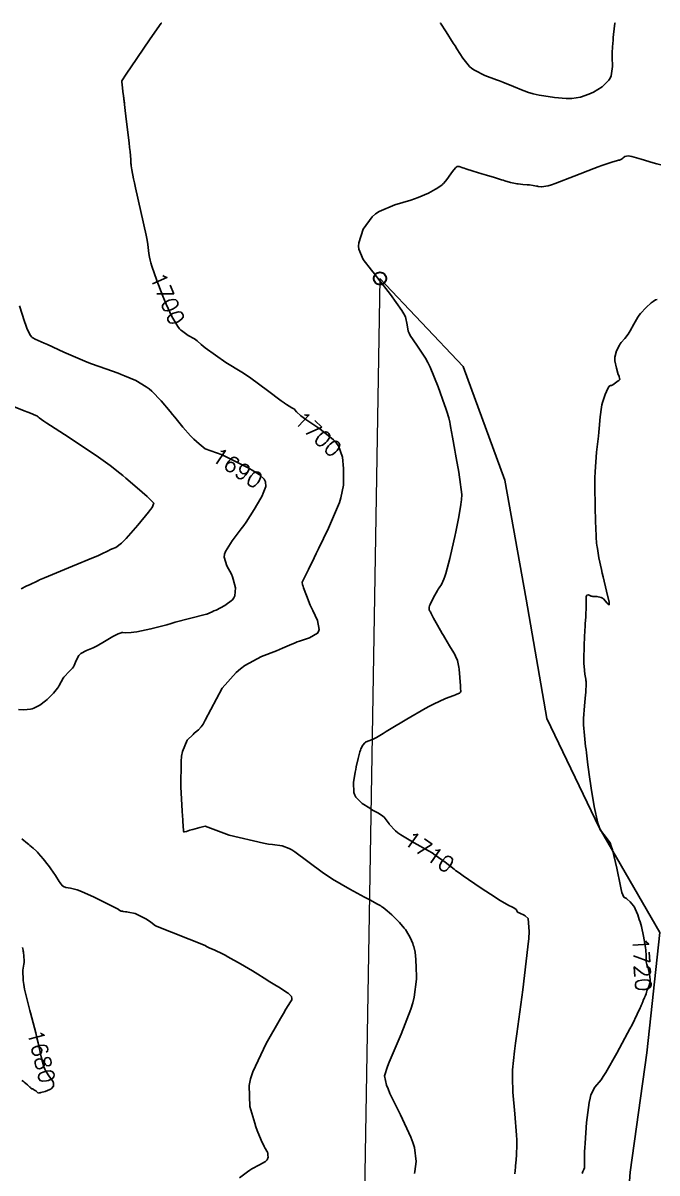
# Model space of a CAD drawing. Header units: metres. Extents: x 837477 to 838477, y 1189014 to 1191014.
# Drawn here: x 837956.3 to 838108.3, y 1190738.3 to 1191013.9 of the extents above; entities that cross this region are included whole.
import ezdxf

# ---------------------------------------------------------------- set-up
doc = ezdxf.new("R2010")
doc.units = ezdxf.units.M
doc.header["$LTSCALE"] = 0.3
doc.layers.add('COTAS 10', color=1, linetype='Continuous')
doc.layers.add('LINEA_DE_CEROS', color=61, linetype='Continuous')
doc.layers.add('Linea_Tendencia', color=51, linetype='Continuous', lineweight=20)
doc.layers.add('PTOBLIGADO', color=90, linetype='Continuous', lineweight=30)
doc.styles.get("Standard").update_dxf_attribs({"font": 'simplex.shx'})

msp = doc.modelspace()

# ---------------------------------------------------------------- linework, layer by layer
at = {"layer": 'COTAS 10'}
for points, elevation in [([(838050.128, 1190738.182), (838050.213, 1190738.702), (838050.503, 1190741.068), (838050.099, 1190744.462), (838049.748, 1190745.629), (838049.293, 1190746.895), (838046.783, 1190752.29), (838044.255, 1190757.389), (838043.788, 1190758.468), (838043.422, 1190759.404), (838042.94, 1190761.583), (838043.661, 1190763.871), (838044.052, 1190764.875), (838044.527, 1190766.04), (838046.936, 1190771.583), (838049.295, 1190777.623), (838049.739, 1190779.101), (838050.092, 1190780.493), (838050.609, 1190784.819), (838050.511, 1190788.102), (838050.476, 1190788.837), (838050.438, 1190789.497), (838050.272, 1190791.254), (838049.976, 1190792.567), (838049.856, 1190792.947), (838049.719, 1190793.335), (838049.088, 1190794.793), (838048.25, 1190796.256), (838047.983, 1190796.646), (838047.701, 1190797.029), (838046.558, 1190798.358), (838045.352, 1190799.566), (838045.03, 1190799.873), (838044.714, 1190800.167), (838043.618, 1190801.132), (838042.592, 1190801.937), (838042.32, 1190802.131), (838042.053, 1190802.312), (838041.132, 1190802.862), (838039.593, 1190803.679), (838038.935, 1190804.03), (838038.178, 1190804.434), (838034.61, 1190806.339), (838030.508, 1190808.723), (838029.414, 1190809.429), (838028.339, 1190810.154), (838024.61, 1190812.937), (838021.465, 1190815.294), (838020.758, 1190815.75), (838020.123, 1190816.12), (838018.423, 1190816.75), (838016.138, 1190817.016), (838015.134, 1190817.157), (838013.969, 1190817.327), (838005.679, 1190819.256), (838000, 1190821.432), (837998.675, 1190821.118), (837997.011, 1190820.667), (837996.644, 1190820.562), (837996.316, 1190820.467), (837995.47, 1190820.194), (837995.003, 1190820.067), (837994.915, 1190820.062), (837994.845, 1190820.071), (837994.743, 1190820.215), (837994.746, 1190820.497), (837994.743, 1190820.593), (837994.738, 1190820.697), (837994.707, 1190821.139), (837994.599, 1190822.933), (837994.546, 1190823.89), (837994.483, 1190825.046), (837994.171, 1190830.884), (837994.174, 1190836.939), (837994.309, 1190838.231), (837994.502, 1190839.358), (837995.685, 1190842.041), (837997.049, 1190843.398), (837997.356, 1190843.689), (837997.633, 1190843.942), (837998.38, 1190844.547), (837999.028, 1190845.236), (837999.242, 1190845.542), (837999.472, 1190845.898), (838000, 1190846.838), (838004.032, 1190854.509), (838007.396, 1190858.284), (838008.402, 1190859.144), (838009.439, 1190859.923), (838013.449, 1190862.066), (838017.043, 1190863.47), (838017.818, 1190863.784), (838018.498, 1190864.065), (838020.156, 1190864.808), (838021.521, 1190865.395), (838022.015, 1190865.577), (838022.56, 1190865.768), (838024.948, 1190866.53), (838026.898, 1190867.668), (838027.167, 1190868.096), (838027.317, 1190868.573), (838026.881, 1190870.704), (838025.741, 1190873.113), (838025.448, 1190873.766), (838025.165, 1190874.413), (838024.224, 1190876.698), (838023.541, 1190878.554), (838023.42, 1190878.931), (838023.329, 1190879.248), (838023.245, 1190879.897), (838023.536, 1190880.525), (838023.682, 1190880.828), (838023.855, 1190881.188), (838024.714, 1190882.954), (838026.083, 1190885.766), (838026.577, 1190886.786), (838027.122, 1190887.91), (838029.509, 1190892.838), (838031.713, 1190897.834), (838032.143, 1190899.001), (838032.495, 1190900.073), (838033.115, 1190903.164), (838033.15, 1190905.693), (838033.132, 1190906.411), (838033.103, 1190907.137), (838032.901, 1190909.824), (838031.891, 1190912.537), (838031.352, 1190913.28), (838030.701, 1190914.019), (838027.415, 1190916.659), (838024.12, 1190918.874), (838023.463, 1190919.346), (838022.916, 1190919.756), (838021.866, 1190920.724), (838021.492, 1190921.216), (838021.371, 1190921.326), (838021.244, 1190921.425), (838020.724, 1190921.687), (838019.485, 1190922.44), (838019.004, 1190922.779), (838018.904, 1190922.848), (838018.22, 1190923.343), (838014.891, 1190925.854), (838010.923, 1190928.753), (838009.837, 1190929.493), (838008.755, 1190930.206), (838004.891, 1190932.555), (838000, 1190936.069), (837999.012, 1190936.829), (837998.061, 1190937.734), (837997.735, 1190937.973), (837997.381, 1190938.207), (837995.877, 1190939.012), (837994.26, 1190940.176), (837994.136, 1190940.311), (837993.836, 1190940.636), (837993.421, 1190941.156), (837992.005, 1190943.533), (837990.628, 1190946.543), (837990.237, 1190947.463), (837989.842, 1190948.421), (837988.38, 1190952.191), (837987.186, 1190955.625), (837986.96, 1190956.371), (837986.779, 1190957.027), (837986.652, 1190957.774), (837986.5, 1190958.658), (837986.211, 1190960.838), (837986.024, 1190961.84), (837985.79, 1190963.015), (837984.558, 1190968.701), (837983.289, 1190974.381), (837983.032, 1190975.552), (837982.816, 1190976.549), (837982.376, 1190978.701), (837982.234, 1190979.681), (837982.205, 1190979.94), (837982.181, 1190980.192), (837982.135, 1190981.057), (837981.96, 1190983.064), (837981.855, 1190984.037), (837981.726, 1190985.19), (837981.057, 1190990.861), (837980.387, 1190996.396), (837980.258, 1190997.464), (837980.153, 1190998.33), (837979.975, 1190999.779), (837979.959, 1190999.891), (837979.956, 1190999.914), (837979.953, 1190999.933), (837979.948, 1190999.975), (837979.952, 1190999.997), (837979.953, 1191000), (837979.954, 1191000.004), (837979.957, 1191000.011), (837979.973, 1191000.04), (837981.032, 1191001.592), (837983.591, 1191005.344), (837986.793, 1191010.04), (837989.44, 1191013.872), (837986.793, 1191010.04), (837983.591, 1191005.344), (837981.032, 1191001.592), (837979.973, 1191000.04), (837979.957, 1191000.011), (837979.954, 1191000.004), (837979.953, 1191000), (837979.952, 1190999.997), (837979.948, 1190999.975), (837979.953, 1190999.933), (837979.956, 1190999.914), (837979.959, 1190999.891), (837979.975, 1190999.779), (837980.153, 1190998.33), (837980.258, 1190997.464), (837980.387, 1190996.396), (837980.593, 1190994.695)], 1700), ([(838109.194, 1190979.9), (838108.252, 1190980.11), (838107.351, 1190980.33), (838104.437, 1190981.21), (838102.228, 1190981.893), (838101.771, 1190981.989), (838101.381, 1190982.044), (838100.529, 1190981.906), (838100.159, 1190981.557), (838100.072, 1190981.48), (838099.992, 1190981.411), (838099.76, 1190981.23), (838099.288, 1190981.045), (838099.057, 1190980.974), (838098.783, 1190980.894), (838097.431, 1190980.534), (838095.052, 1190979.766), (838094.13, 1190979.429), (838093.094, 1190979.039), (838088.403, 1190977.184), (838083.893, 1190975.443), (838082.972, 1190975.125), (838082.191, 1190974.878), (838080.554, 1190974.579), (838079.818, 1190974.737), (838079.606, 1190974.778), (838079.39, 1190974.818), (838078.58, 1190974.955), (838077.695, 1190975.073), (838077.431, 1190975.101), (838077.16, 1190975.127), (838076.116, 1190975.206), (838074.996, 1190975.321), (838074.678, 1190975.371), (838074.355, 1190975.427), (838073.158, 1190975.695), (838071.821, 1190976.06), (838071.411, 1190976.179), (838070.982, 1190976.305), (838069.288, 1190976.825), (838067.412, 1190977.411), (838066.87, 1190977.579), (838066.317, 1190977.75), (838064.235, 1190978.388), (838062.414, 1190978.958), (838062.024, 1190979.086), (838061.685, 1190979.201), (838060.875, 1190979.509), (838060.328, 1190979.456), (838060.155, 1190979.344), (838059.972, 1190979.19), (838059.231, 1190978.281), (838058.484, 1190977.208), (838058.296, 1190976.95), (838058.117, 1190976.709), (838057.542, 1190975.981), (838057.06, 1190975.434), (838056.941, 1190975.307), (838056.827, 1190975.191), (838056.466, 1190974.859), (838055.811, 1190974.435), (838055.511, 1190974.259), (838055.16, 1190974.059), (838053.468, 1190973.128), (838051.004, 1190972.03), (838050.167, 1190971.725), (838049.263, 1190971.419), (838045.44, 1190970.31), (838041.681, 1190968.733), (838040.818, 1190968.133), (838040.031, 1190967.462), (838037.831, 1190964.444), (838036.797, 1190961.22), (838036.746, 1190960.418), (838036.797, 1190959.656), (838037.831, 1190957.229), (838039.867, 1190954.618), (838040.549, 1190953.739), (838041.284, 1190952.792), (838044.367, 1190948.809), (838047.068, 1190945.008), (838047.562, 1190944.176), (838047.945, 1190943.44), (838048.411, 1190941.579), (838048.612, 1190940.076), (838048.828, 1190939.566), (838049.114, 1190939.015), (838050.728, 1190936.685), (838052.762, 1190933.572), (838053.313, 1190932.527), (838053.859, 1190931.403), (838055.786, 1190926.685), (838057.333, 1190922.363), (838057.64, 1190921.489), (838057.894, 1190920.755), (838058.371, 1190919.27), (838058.589, 1190918.213), (838058.68, 1190917.749), (838058.784, 1190917.211), (838059.27, 1190914.647), (838059.842, 1190911.504), (838060, 1190910.6), (838060.159, 1190909.681), (838060.732, 1190906.242), (838061.194, 1190903.267), (838061.284, 1190902.641), (838061.356, 1190902.101), (838061.476, 1190900.865), (838061.37, 1190899.643), (838061.299, 1190899.112), (838061.211, 1190898.497), (838060.744, 1190895.581), (838060.06, 1190891.943), (838059.834, 1190890.872), (838059.594, 1190889.774), (838058.594, 1190885.581), (838057.619, 1190881.969), (838057.394, 1190881.237), (838057.189, 1190880.622), (838056.608, 1190879.367), (838056.038, 1190878.579), (838055.839, 1190878.258), (838055.623, 1190877.891), (838054.692, 1190876.195), (838053.895, 1190874.536), (838053.763, 1190874.194), (838053.669, 1190873.902), (838053.649, 1190873.271), (838053.851, 1190872.972), (838053.898, 1190872.89), (838053.94, 1190872.808), (838054.058, 1190872.515), (838054.353, 1190871.89), (838054.508, 1190871.599), (838054.694, 1190871.258), (838055.629, 1190869.598), (838056.773, 1190867.626), (838057.091, 1190867.088), (838057.41, 1190866.553), (838058.567, 1190864.649), (838059.557, 1190862.963), (838059.771, 1190862.566), (838059.959, 1190862.198), (838060.42, 1190861.123), (838060.689, 1190859.959), (838060.755, 1190859.535), (838060.818, 1190859.069), (838061.017, 1190857.019), (838061.157, 1190855.097), (838061.182, 1190854.71), (838061.202, 1190854.386), (838061.226, 1190853.744), (838061.17, 1190853.538), (838061.139, 1190853.49), (838061.102, 1190853.446), (838060.914, 1190853.317), (838060.264, 1190853.052), (838059.936, 1190852.922), (838059.544, 1190852.767), (838057.593, 1190852.003), (838054.725, 1190850.683), (838053.754, 1190850.178), (838052.707, 1190849.612), (838048.287, 1190847.064), (838044.178, 1190844.603), (838043.326, 1190844.092), (838042.599, 1190843.655), (838041.004, 1190842.695), (838040.242, 1190842.281), (838040.039, 1190842.189), (838039.84, 1190842.107), (838039.153, 1190841.89), (838038.533, 1190841.636), (838038.376, 1190841.531), (838038.226, 1190841.41), (838037.739, 1190840.847), (838037.294, 1190839.954), (838037.171, 1190839.626), (838037.047, 1190839.262), (838036.598, 1190837.657), (838036.163, 1190835.654), (838036.047, 1190835.041), (838035.934, 1190834.402), (838035.542, 1190831.88), (838035.626, 1190829.47), (838035.813, 1190828.902), (838036.07, 1190828.376), (838037.59, 1190826.836), (838039.397, 1190825.719), (838039.836, 1190825.461), (838040.247, 1190825.225), (838041.508, 1190824.555), (838042.564, 1190823.835), (838042.845, 1190823.567), (838043.122, 1190823.269), (838044.06, 1190821.978), (838044.084, 1190821.943), (838045.573, 1190820.329), (838046.182, 1190819.85), (838046.876, 1190819.357), (838050.095, 1190817.457), (838053.52, 1190815.53), (838054.345, 1190815.019), (838055.117, 1190814.517), (838057.457, 1190812.788), (838059.638, 1190811.102), (838059.959, 1190810.853), (838060.832, 1190810.222), (838061.784, 1190809.55), (838065.872, 1190806.776), (838069.729, 1190804.256), (838070.535, 1190803.742), (838071.228, 1190803.309), (838072.783, 1190802.411), (838073.497, 1190802.072), (838073.66, 1190801.992), (838073.807, 1190801.918), (838074.213, 1190801.698), (838074.469, 1190801.497), (838074.522, 1190801.435), (838074.568, 1190801.37), (838074.668, 1190801.113), (838074.838, 1190800.855), (838074.928, 1190800.79), (838075.035, 1190800.728), (838075.578, 1190800.528), (838076.256, 1190800.23), (838076.449, 1190800.107), (838076.645, 1190799.965), (838077.371, 1190799.307), (838077.623, 1190796.219), (838077.52, 1190794.547), (838077.342, 1190792.52), (838076.074, 1190782.244), (838074.63, 1190771.648), (838074.342, 1190769.418), (838074.101, 1190767.493), (838073.634, 1190763.085), (838073.626, 1190759.997), (838073.675, 1190758.904), (838073.746, 1190757.709), (838074.187, 1190752.532), (838074.61, 1190747.441), (838074.669, 1190746.298), (838074.703, 1190745.272), (838074.618, 1190742.532), (838074.404, 1190740.655), (838074.357, 1190740.173), (838074.315, 1190739.707), (838074.208, 1190738.159)], 1710), ([(837955.432, 1190946.14), (837956.675, 1190942.324), (837956.977, 1190941.455), (837957.243, 1190940.723), (837957.902, 1190939.22), (837958.361, 1190938.681), (837958.501, 1190938.557), (837958.647, 1190938.445), (837959.22, 1190938.128), (837960.651, 1190937.505), (837961.337, 1190937.199), (837962.148, 1190936.834), (837966.126, 1190935.035), (837970.579, 1190933.09), (837971.69, 1190932.635), (837972.747, 1190932.215), (837976.126, 1190930.998), (837979.078, 1190929.972), (837979.866, 1190929.673), (837980.641, 1190929.368), (837983.337, 1190928.209), (837985.862, 1190926.731), (837986.529, 1190926.224), (837987.183, 1190925.674), (837989.43, 1190923.337), (837991.543, 1190920.778), (837992.112, 1190920.088), (837992.673, 1190919.407), (837994.643, 1190917.015), (837996.413, 1190914.983), (837996.849, 1190914.529), (837997.26, 1190914.122), (837998.55, 1190913.042), (838000, 1190911.868), (838004.065, 1190910.371), (838004.673, 1190910.059), (838005.301, 1190909.742), (838007.732, 1190908.547), (838010.084, 1190907.355), (838010.661, 1190907.04), (838011.207, 1190906.731), (838012.914, 1190905.667), (838014.067, 1190904.603), (838014.263, 1190904.293), (838014.407, 1190903.978), (838014.484, 1190902.786), (838013.898, 1190901.191), (838013.624, 1190900.62), (838013.301, 1190899.995), (838011.733, 1190897.272), (838009.769, 1190894.253), (838009.198, 1190893.441), (838008.615, 1190892.639), (838006.407, 1190889.829), (838004.823, 1190887.234), (838004.631, 1190886.568), (838004.548, 1190885.925), (838005.14, 1190883.791), (838006.249, 1190881.781), (838006.491, 1190881.215), (838006.704, 1190880.646), (838007.241, 1190878.556), (838007.06, 1190876.614), (838006.821, 1190876.138), (838006.501, 1190875.688), (838004.664, 1190874.282), (838002.565, 1190873.224), (838002.079, 1190872.992), (838001.635, 1190872.788), (838000.376, 1190872.27), (838000, 1190872.171), (837992.766, 1190870.294), (837991.794, 1190869.972), (837990.793, 1190869.664), (837986.945, 1190868.683), (837983.565, 1190868.008), (837982.86, 1190867.894), (837982.254, 1190867.811), (837980.899, 1190867.776), (837980.192, 1190867.845), (837979.996, 1190867.828), (837979.799, 1190867.797), (837979.085, 1190867.553), (837978.151, 1190867.053), (837977.815, 1190866.86), (837977.446, 1190866.643), (837975.837, 1190865.661), (837974.061, 1190864.641), (837973.588, 1190864.4), (837973.123, 1190864.177), (837971.509, 1190863.523), (837970.183, 1190862.833), (837969.899, 1190862.587), (837969.652, 1190862.319), (837969.062, 1190861.152), (837968.564, 1190859.913), (837968.376, 1190859.597), (837968.165, 1190859.294), (837967.221, 1190858.302), (837966.288, 1190857.402), (837966.084, 1190857.157), (837965.904, 1190856.914), (837965.451, 1190856.052), (837964.988, 1190855.116), (837964.802, 1190854.827), (837964.59, 1190854.524), (837963.617, 1190853.319), (837962.423, 1190852.095), (837962.073, 1190851.78), (837961.713, 1190851.475), (837960.344, 1190850.459), (837958.89, 1190849.709), (837958.478, 1190849.572), (837958.061, 1190849.465), (837956.521, 1190849.335), (837955.212, 1190849.385)], 1690), ([(838090.304, 1190738.215), (838090.384, 1190738.489), (838090.461, 1190738.719), (838090.712, 1190739.184), (838090.88, 1190739.601), (838090.904, 1190739.801), (838090.919, 1190740.037), (838090.889, 1190741.196), (838090.91, 1190743.458), (838090.956, 1190744.39), (838091.02, 1190745.455), (838091.395, 1190750.404), (838092, 1190755.246), (838092.209, 1190756.243), (838092.435, 1190757.091), (838093.402, 1190758.913), (838094.862, 1190760.674), (838095.399, 1190761.483), (838095.993, 1190762.432), (838098.621, 1190767.019), (838101.204, 1190771.805), (838101.77, 1190772.879), (838102.272, 1190773.845), (838103.546, 1190776.423), (838104.24, 1190777.948), (838104.377, 1190778.248), (838104.489, 1190778.496), (838104.693, 1190778.952), (838104.736, 1190779.056), (838104.747, 1190779.082), (838104.757, 1190779.106), (838104.792, 1190779.182), (838104.827, 1190779.263), (838104.837, 1190779.289), (838104.847, 1190779.318), (838104.887, 1190779.437), (838104.94, 1190779.583), (838104.958, 1190779.629), (838104.979, 1190779.677), (838105.065, 1190779.87), (838105.188, 1190780.144), (838105.232, 1190780.243), (838105.279, 1190780.353), (838105.482, 1190780.834), (838105.664, 1190781.299), (838105.698, 1190781.399), (838105.725, 1190781.486), (838105.763, 1190781.695), (838105.842, 1190781.978), (838105.895, 1190782.111), (838105.961, 1190782.268), (838106.309, 1190783.032), (838106.598, 1190784.038), (838106.626, 1190784.348), (838106.633, 1190784.67), (838106.47, 1190785.945), (838106.186, 1190787.133), (838106.116, 1190787.4), (838106.049, 1190787.64), (838105.837, 1190788.285), (838105.692, 1190788.894), (838105.667, 1190789.112), (838105.649, 1190789.351), (838105.636, 1190790.391), (838105.563, 1190791.824), (838105.506, 1190792.311), (838105.433, 1190792.837), (838105.036, 1190795.063), (838104.52, 1190797.365), (838104.371, 1190797.939), (838104.221, 1190798.485), (838104.02, 1190799.108), (838103.657, 1190800.23), (838103.027, 1190801.65), (838102.834, 1190801.992), (838102.633, 1190802.312), (838101.841, 1190803.283), (838101.094, 1190803.966), (838100.921, 1190804.104), (838100.763, 1190804.221), (838100.314, 1190804.46), (838099.842, 1190805.575), (838099.669, 1190806.243), (838099.478, 1190807.067), (838098.633, 1190811.344), (838097.613, 1190815.746), (838097.311, 1190816.65), (838097, 1190817.418), (838095.807, 1190819.052), (838094.651, 1190820.586), (838094.363, 1190821.291), (838094.09, 1190822.118), (838093.22, 1190826.114), (838092.517, 1190830.56), (838092.348, 1190831.67), (838092.191, 1190832.728), (838091.718, 1190836.114), (838091.342, 1190839.041), (838091.246, 1190839.81), (838091.153, 1190840.561), (838090.846, 1190843.126), (838090.677, 1190845.704), (838090.671, 1190846.465), (838090.683, 1190847.245), (838090.872, 1190850.231), (838091.122, 1190852.89), (838091.171, 1190853.465), (838091.212, 1190853.969), (838091.29, 1190855.209), (838091.254, 1190856.089), (838091.223, 1190856.367), (838091.182, 1190856.66), (838090.961, 1190857.843), (838090.769, 1190859.696), (838090.747, 1190860.411), (838090.739, 1190861.214), (838090.823, 1190864.846), (838090.981, 1190868.436), (838091.019, 1190869.213), (838091.056, 1190869.896), (838091.169, 1190871.58), (838091.243, 1190872.772), (838091.254, 1190873.145), (838091.262, 1190873.537), (838091.255, 1190875.105), (838091.325, 1190876.399), (838091.38, 1190876.617), (838091.451, 1190876.775), (838091.838, 1190876.839), (838092.445, 1190876.58), (838092.656, 1190876.534), (838092.884, 1190876.499), (838093.862, 1190876.467), (838094.908, 1190876.243), (838095.18, 1190876.086), (838095.444, 1190875.89), (838096.334, 1190874.839), (838096.822, 1190874.484), (838096.832, 1190874.725), (838096.789, 1190875.113), (838096.183, 1190877.742), (838095.321, 1190881.155), (838095.116, 1190882.038), (838094.925, 1190882.894), (838094.357, 1190885.762), (838093.974, 1190887.942), (838093.9, 1190888.365), (838093.839, 1190888.709), (838093.734, 1190889.296), (838093.675, 1190890.597), (838093.643, 1190891.391), (838093.605, 1190892.373), (838093.412, 1190897.486), (838093.324, 1190903.416), (838093.353, 1190904.914), (838093.404, 1190906.348), (838093.778, 1190911.009), (838094.232, 1190914.898), (838094.332, 1190915.847), (838094.423, 1190916.741), (838094.659, 1190919.505), (838094.94, 1190921.79), (838095.059, 1190922.381), (838095.195, 1190922.954), (838095.833, 1190924.874), (838096.482, 1190926.298), (838096.626, 1190926.559), (838096.753, 1190926.761), (838097.082, 1190927.011), (838097.414, 1190927.031), (838097.544, 1190927.089), (838097.69, 1190927.169), (838098.353, 1190927.648), (838098.977, 1190928.154), (838099.099, 1190928.251), (838099.198, 1190928.33), (838099.371, 1190928.461), (838099.389, 1190928.477), (838099.391, 1190928.483), (838099.392, 1190928.49), (838099.383, 1190928.522), (838099.361, 1190928.573), (838099.354, 1190928.592), (838099.346, 1190928.614), (838099.311, 1190928.707), (838099.165, 1190929.151), (838099.087, 1190929.392), (838098.993, 1190929.685), (838098.517, 1190931.172), (838098.172, 1190932.92), (838098.16, 1190933.378), (838098.185, 1190933.824), (838098.578, 1190935.34), (838099.258, 1190936.671), (838099.465, 1190937), (838099.678, 1190937.313), (838100.514, 1190938.3), (838101.391, 1190939.355), (838101.631, 1190939.711), (838101.87, 1190940.094), (838102.72, 1190941.707), (838103.679, 1190943.409), (838103.986, 1190943.849), (838104.311, 1190944.275), (838105.633, 1190945.698), (838106.861, 1190946.789), (838107.127, 1190947.005), (838107.361, 1190947.184), (838107.936, 1190947.52), (838108.308, 1190947.606)], 1720), ([(837952.245, 1190922.723), (837956.58, 1190920.984), (837957.43, 1190920.642), (837958.128, 1190920.361), (837959.384, 1190919.847), (837959.601, 1190919.746), (837959.644, 1190919.725), (837959.679, 1190919.706), (837959.745, 1190919.664), (837959.765, 1190919.64), (837959.772, 1190919.633), (837959.778, 1190919.626), (837959.806, 1190919.599), (837959.842, 1190919.568), (837959.854, 1190919.558), (837959.867, 1190919.548), (837959.922, 1190919.505), (837959.98, 1190919.461), (837959.995, 1190919.45), (837960.009, 1190919.439), (837960.057, 1190919.402), (837960.104, 1190919.357), (837960.118, 1190919.341), (837960.133, 1190919.323), (837960.189, 1190919.244), (837961.321, 1190918.469), (837962.014, 1190918.011), (837962.871, 1190917.448), (837967.337, 1190914.539), (837972.219, 1190911.32), (837973.34, 1190910.563), (837974.359, 1190909.864), (837977.204, 1190907.821), (837979.527, 1190905.992), (837980.218, 1190905.428), (837980.929, 1190904.84), (837983.668, 1190902.504), (837986.027, 1190900.423), (837986.499, 1190899.994), (837986.892, 1190899.63), (837987.657, 1190898.845), (837987.221, 1190897.804), (837986.858, 1190897.278), (837986.389, 1190896.649), (837983.817, 1190893.516), (837981.022, 1190890.388), (837980.411, 1190889.762), (837979.871, 1190889.239), (837978.513, 1190888.218), (837977.689, 1190887.879), (837977.487, 1190887.787), (837977.295, 1190887.695), (837976.695, 1190887.369), (837975.066, 1190886.611), (837974.226, 1190886.247), (837973.217, 1190885.816), (837968.165, 1190883.704), (837961.487, 1190880.94), (837960.238, 1190880.423), (837960.186, 1190880.399), (837960.172, 1190880.392), (837960.16, 1190880.385), (837960.119, 1190880.356), (837960.084, 1190880.331), (837960.075, 1190880.326), (837960.067, 1190880.322), (837960.04, 1190880.312), (837960.015, 1190880.308), (837960.008, 1190880.308), (837960.001, 1190880.307), (837959.973, 1190880.309), (837959.91, 1190880.287), (837959.88, 1190880.273), (837959.845, 1190880.254), (837959.673, 1190880.156), (837958.02, 1190879.36), (837957.05, 1190878.901), (837955.858, 1190878.338)], 1680), ([(837956.042, 1190818.411), (837957.356, 1190817.308), (837957.663, 1190817.052), (837957.944, 1190816.818), (837958.753, 1190816.151), (837959.513, 1190815.442), (837959.763, 1190815.181), (837960.031, 1190814.892), (837961.143, 1190813.615), (837962.34, 1190812.109), (837962.662, 1190811.676), (837962.979, 1190811.237), (837964.091, 1190809.591), (837965.005, 1190808.182), (837965.198, 1190807.892), (837965.364, 1190807.645), (837965.748, 1190807.114), (837966.174, 1190806.882), (837966.368, 1190806.824), (837966.594, 1190806.769), (837967.681, 1190806.59), (837969.317, 1190806.172), (837969.889, 1190805.964), (837970.513, 1190805.718), (837973.194, 1190804.498), (837975.793, 1190803.217), (837976.365, 1190802.932), (837976.872, 1190802.677), (837978.172, 1190802.007), (837978.916, 1190801.601), (837979.074, 1190801.512), (837979.211, 1190801.434), (837979.53, 1190801.235), (837979.695, 1190801.129), (837979.736, 1190801.108), (837979.774, 1190801.092), (837979.89, 1190801.063), (837979.995, 1190801.057), (837980.025, 1190801.054), (837980.056, 1190801.051), (837980.171, 1190801.037), (837980.281, 1190801.025), (837980.309, 1190801.023), (837980.335, 1190801.022), (837980.418, 1190801.023), (837980.883, 1190800.949), (837981.151, 1190800.9), (837981.479, 1190800.839), (837983.163, 1190800.515), (837985.92, 1190799.131), (837986.924, 1190798.4), (837988.033, 1190797.52), (838000, 1190792.824), (838000.268, 1190792.645), (838000.581, 1190792.471), (838000.912, 1190792.299), (838002.259, 1190791.702), (838004.093, 1190790.854), (838004.73, 1190790.525), (838005.423, 1190790.154), (838008.393, 1190788.474), (838011.304, 1190786.754), (838011.96, 1190786.359), (838012.55, 1190785.999), (838014.14, 1190784.991), (838015.438, 1190784.151), (838015.844, 1190783.896), (838016.271, 1190783.631), (838017.982, 1190782.597), (838019.509, 1190781.624), (838019.819, 1190781.398), (838020.081, 1190781.19), (838020.623, 1190780.599), (838020.733, 1190780.127), (838020.724, 1190779.996), (838020.697, 1190779.864), (838020.455, 1190779.385), (838019.333, 1190777.559), (838018.751, 1190776.577), (838018.052, 1190775.39), (838014.551, 1190769.385), (838011.36, 1190762.594), (838010.858, 1190760.912), (838010.521, 1190759.315), (838010.678, 1190754.261), (838011.843, 1190750.293), (838012.141, 1190749.38), (838012.428, 1190748.548), (838013.378, 1190746.215), (838014.124, 1190744.706), (838014.283, 1190744.394), (838014.422, 1190744.128), (838014.753, 1190743.548), (838014.904, 1190743.301), (838014.929, 1190743.244), (838014.948, 1190743.192), (838014.955, 1190743.047), (838014.952, 1190742.842), (838014.963, 1190742.752), (838014.981, 1190742.647), (838015.089, 1190742.151), (838014.857, 1190741.511), (838014.66, 1190741.316), (838014.405, 1190741.112), (838013.001, 1190740.313), (838011.182, 1190739.313), (838010.664, 1190738.984), (838010.14, 1190738.631), (838008.197, 1190737.166)], 1690), ([(837956.208, 1190792.407), (837956.322, 1190791.726), (837956.356, 1190791.505), (837956.392, 1190791.27), (837956.528, 1190790.305), (837956.578, 1190789.145), (837956.559, 1190788.787), (837956.526, 1190788.413), (837956.286, 1190786.93), (837956.336, 1190784.485), (837956.485, 1190783.506), (837956.692, 1190782.395), (837957.93, 1190777.289), (837958.076, 1190776.738), (837959.338, 1190771.961), (837959.653, 1190770.71), (837959.935, 1190769.556), (837960.682, 1190766.201), (837961.309, 1190763.803), (837961.516, 1190763.254), (837961.737, 1190762.754), (837962.655, 1190761.363), (837963.417, 1190760.379), (837963.539, 1190760.137), (837963.623, 1190759.907), (837963.608, 1190759.183), (837963.143, 1190758.595), (837962.945, 1190758.45), (837962.715, 1190758.314), (837961.634, 1190757.887), (837960.589, 1190757.6), (837960.383, 1190757.552), (837960.212, 1190757.518), (837959.896, 1190757.506), (837959.807, 1190757.597), (837959.779, 1190757.627), (837959.75, 1190757.66), (837959.637, 1190757.797), (837959.48, 1190757.954), (837959.424, 1190757.998), (837959.363, 1190758.044), (837959.096, 1190758.213), (837958.838, 1190758.358), (837958.783, 1190758.388), (837958.734, 1190758.414), (837958.617, 1190758.469), (837958.541, 1190758.496), (837958.497, 1190758.512), (837958.412, 1190758.542), (837958.201, 1190758.7), (837958.099, 1190758.789), (837957.977, 1190758.897), (837957.381, 1190759.449), (837956.568, 1190760.132), (837956.311, 1190760.323), (837956.039, 1190760.514)], 1680)]:
    msp.add_lwpolyline(points, dxfattribs=dict(at, elevation=elevation))
at = {"layer": 'COTAS 10', "elevation": 1700}
msp.add_lwpolyline([(838096.584, 1191000), (838095.099, 1190998.548), (838093.05, 1190997.323), (838092.491, 1190997.047), (838091.935, 1190996.797), (838089.958, 1190996.121), (838087.815, 1190995.804), (838087.155, 1190995.78), (838086.465, 1190995.785), (838083.732, 1190996.033), (838081.165, 1190996.429), (838080.579, 1190996.527), (838080.048, 1190996.62), (838078.585, 1190996.914), (838077.191, 1190997.335), (838076.704, 1190997.508), (838076.173, 1190997.706), (838073.893, 1190998.624), (838071.279, 1190999.694), (838070.539, 1190999.987), (838070.506, 1191000), (838069.792, 1191000.28), (838067.033, 1191001.325), (838064.511, 1191002.584), (838063.914, 1191003.01), (838063.36, 1191003.47), (838061.725, 1191005.411), (838060.295, 1191007.693), (838059.871, 1191008.367), (838059.435, 1191009.06), (838057.76, 1191011.716), (838056.353, 1191013.872), (838057.76, 1191011.716), (838059.435, 1191009.06), (838059.871, 1191008.367), (838060.295, 1191007.693), (838061.725, 1191005.411), (838063.36, 1191003.47), (838063.914, 1191003.01), (838064.511, 1191002.584), (838067.033, 1191001.325), (838069.792, 1191000.28), (838070.506, 1191000), (838070.539, 1190999.987), (838071.279, 1190999.694), (838073.893, 1190998.624), (838076.173, 1190997.706), (838076.704, 1190997.508), (838077.191, 1190997.335), (838078.585, 1190996.914), (838080.048, 1190996.62), (838080.579, 1190996.527), (838081.165, 1190996.429), (838083.732, 1190996.033), (838086.465, 1190995.785), (838087.155, 1190995.78), (838087.815, 1190995.804), (838089.958, 1190996.121), (838091.935, 1190996.797), (838092.491, 1190997.047), (838093.05, 1190997.323), (838095.099, 1190998.548), (838096.584, 1191000), (838096.746, 1191000.158), (838097.052, 1191000.676), (838097.292, 1191001.227), (838097.615, 1191003.481), (838097.547, 1191005.693), (838097.541, 1191006.218), (838097.541, 1191006.705), (838097.584, 1191008.146), (838097.728, 1191009.791), (838097.791, 1191010.406), (838097.864, 1191011.09), (838098.182, 1191013.872), (838097.864, 1191011.09), (838097.791, 1191010.406), (838097.728, 1191009.791), (838097.584, 1191008.146), (838097.541, 1191006.705), (838097.541, 1191006.218), (838097.547, 1191005.693), (838097.615, 1191003.481), (838097.292, 1191001.227), (838097.052, 1191000.676), (838096.746, 1191000.158)], close=True, dxfattribs=at)
at = {"layer": 'LINEA_DE_CEROS'}
msp.add_lwpolyline([(838041.852, 1190952.651), (838061.774, 1190931.577), (838071.801, 1190904.366), (838076.908, 1190875.819), (838081.888, 1190847.25), (838094.438, 1190821.106), (838108.947, 1190795.997), (838105.823, 1190767.165), (838101.859, 1190738.503), (838099.658, 1190709.587), (838081.841, 1190686.706), (838059.225, 1190668.553), (838041.072, 1190646.136), (838028.147, 1190620.176), (838037.448, 1190592.708), (838055.536, 1190570.039), (838083.858, 1190576.27), (838112.846, 1190577.119)], dxfattribs=at)
at = {"layer": 'Linea_Tendencia', "elevation": 1705.277}
msp.add_lwpolyline([(838041.852, 1190952.651), (838036.737, 1190647.812, 0.0474482), (838038.405, 1190626.479), (838092.197, 1190318.419), (838105.747, 1190240.818, -0.6778981), (837927.014, 1190130.695), (837836.473, 1190198.006, 0.7491246), (837663.366, 1190067.336), (837745.668, 1189849.791, -0.1064509), (837752.758, 1189802.746), (837723.495, 1189335.311)], format="xyb", dxfattribs=at)
at = {"layer": 'PTOBLIGADO'}
msp.add_circle((838041.852, 1190952.651), 1.494, dxfattribs=at)

# ---------------------------------------------------------------- texts
at = {"layer": 'COTAS 10', "char_height": 3.8, "attachment_point": 7}
for s, insert, rotation in [('1700', (837986.615, 1190953.037, 1700), 293.20437), ('1700', (838020.925, 1190918.39, 1700), 317.01636), ('1690', (838001.215, 1190909.238, 1690), 326.66909), ('1710', (838047.265, 1190817.423, 1710), 325.08445), ('1720', (838102.386, 1190794.72, 1720), 273.52761), ('1680', (837957.271, 1190772.153, 1680), 284.1441)]:
    msp.add_mtext(s, dxfattribs=dict(at, insert=insert, rotation=rotation))

doc.saveas('drawing.dxf')
